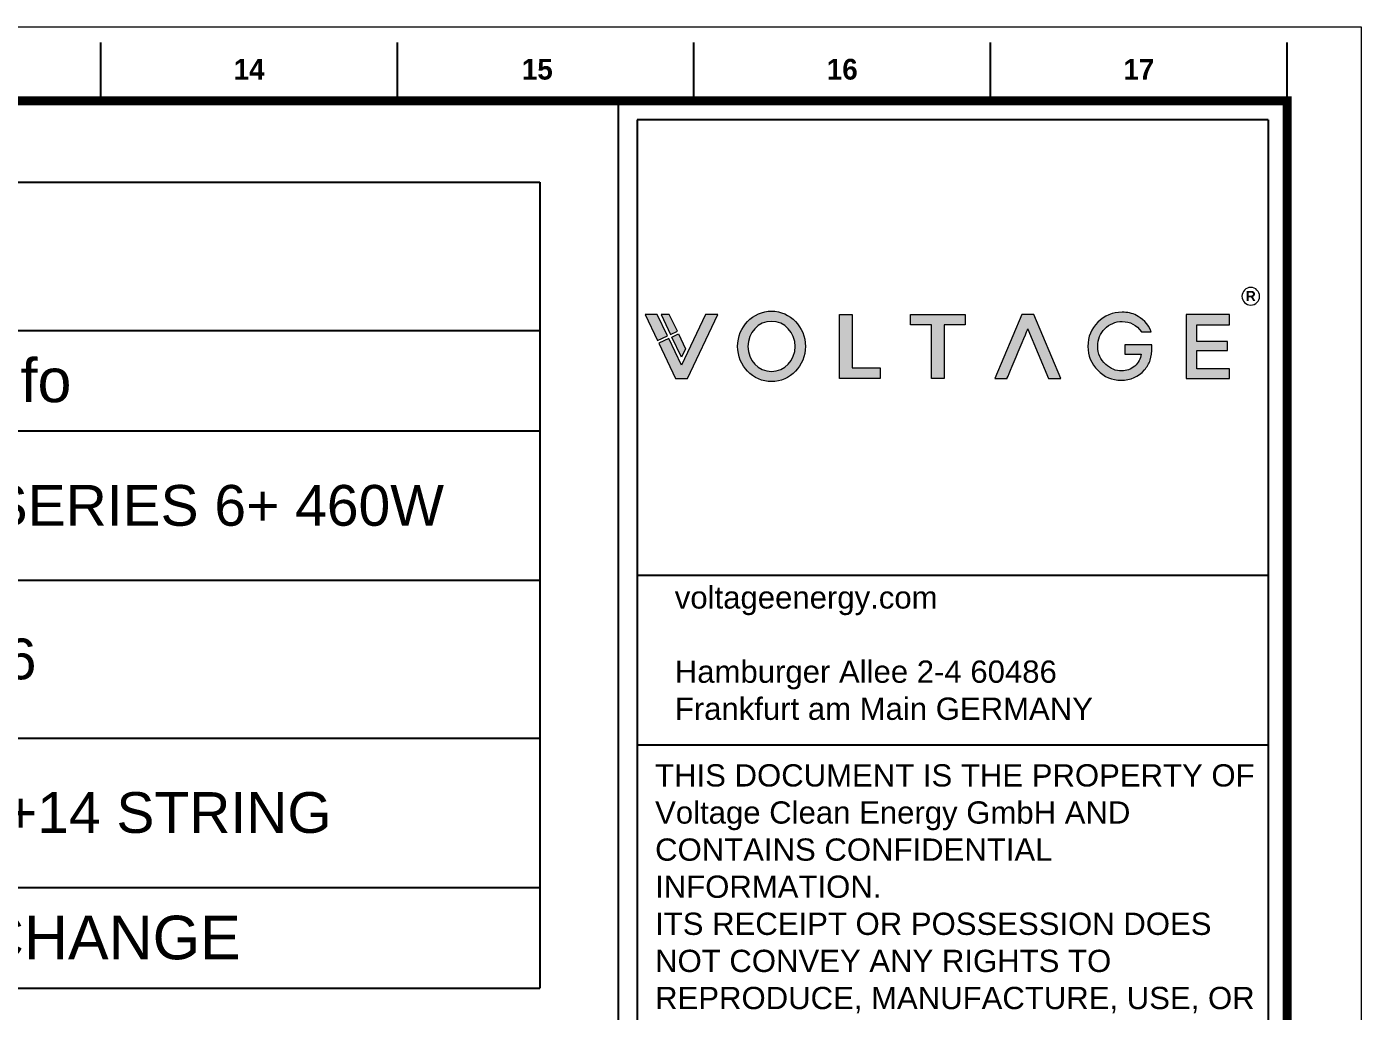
# Model space of a CAD drawing. Header units: millimetres. Extents: x 11482 to 13134, y 681 to 1782.
# Drawn here: x 12721 to 13134, y 1477.4 to 1782.2 of the extents above; entities that cross this region are included whole.
import ezdxf
from ezdxf.enums import TextEntityAlignment as Align

# ---------------------------------------------------------------- set-up
doc = ezdxf.new("R2010")
doc.units = ezdxf.units.MM
doc.layers.get('DEFPOINTS').update_dxf_attribs({"lineweight": 0})
doc.layers.add('_TCH_MASK', color=7, linetype='Continuous', lineweight=0)
doc.layers.add('G-ANNO-TEXT', color=231, linetype='Continuous', lineweight=30)
for name, color, linetype in [('_U+56FE_U+5C42 1', 7, 'Continuous'), ('TB-FRAME', 7, 'Continuous'), ('tb-tick-50', 5, 'Continuous')]:
    doc.layers.add(name, color=color, linetype=linetype)
doc.styles.add('Arial_3', font='arial.ttf', dxfattribs={"height": 1.225})
doc.styles.add('A字体', font='arial.ttf', dxfattribs={"height": 1.05})
doc.styles.add('B140', font='bold.shx', dxfattribs={"height": 5.6})
doc.styles.add('Bold', font='arialbd.ttf', dxfattribs={"height": 18})
doc.styles.add('CALIBRI', font='calibri.ttf', dxfattribs={"height": 0.125})
doc.styles.get("Standard").update_dxf_attribs({"font": ''})
doc.styles.get('Standard').set_extended_font_data('SimSun')

# ---------------------------------------------------------------- blocks, each defined once
blk = doc.blocks.new('Frame1')
at = {"layer": '_U+56FE_U+5C42 1', "true_color": 0x003c70}
h = blk.add_hatch(color=156, dxfattribs=at)
h.dxf.hatch_style = 2
h.paths.add_polyline_path([(6503.53, 2968.67), (6506.54, 2970.09), (6503.46, 2976.6), (6499.78, 2976.6)])
h = blk.add_hatch(color=156, dxfattribs=at)
h.dxf.hatch_style = 2
h.paths.add_polyline_path([(6506.92, 2969.31), (6503.9, 2967.89), (6508.93, 2957.29), (6512.52, 2957.29), (6521.67, 2976.6), (6517.97, 2976.6), (6510.72, 2961.29)])
h = blk.add_hatch(color=156, dxfattribs=at)
h.dxf.hatch_style = 2
h.paths.add_polyline_path([(6507.48, 2970.54), (6509.51, 2971.5), (6507.08, 2976.6), (6504.62, 2976.6)])
h = blk.add_hatch(color=156, dxfattribs=at)
h.dxf.hatch_style = 2
edge = h.paths.add_edge_path()
edge.add_spline(control_points=[(6537.9, 2977.57), (6532.26, 2977.57), (6527.69, 2972.81), (6527.69, 2966.94), (6527.69, 2961.07), (6532.26, 2956.31), (6537.9, 2956.31), (6543.54, 2956.31), (6548.11, 2961.07), (6548.11, 2966.94), (6548.11, 2972.81), (6543.54, 2977.57), (6537.9, 2977.57)], knot_values=[0, 0, 0, 0, 1, 1, 1, 2, 2, 2, 3, 3, 3, 4, 4, 4, 4], degree=3, periodic=0)
edge = h.paths.add_edge_path()
edge.add_spline(control_points=[(6537.9, 2959.39), (6533.96, 2959.39), (6530.77, 2962.77), (6530.77, 2966.94), (6530.77, 2971.11), (6533.96, 2974.49), (6537.9, 2974.49), (6541.84, 2974.49), (6545.03, 2971.11), (6545.03, 2966.94), (6545.03, 2962.77), (6541.84, 2959.39), (6537.9, 2959.39)], knot_values=[0, 0, 0, 0, 1, 1, 1, 2, 2, 2, 3, 3, 3, 4, 4, 4, 4], degree=3, periodic=0)
h = blk.add_hatch(color=156, dxfattribs=at)
h.dxf.hatch_style = 2
h.paths.add_polyline_path([(6570.63, 2960.47), (6570.63, 2957.29), (6558.42, 2957.29), (6558.42, 2976.6), (6562.2, 2976.6), (6562.2, 2960.47)])
h = blk.add_hatch(color=156, dxfattribs=at)
h.dxf.hatch_style = 2
h.paths.add_polyline_path([(6596.29, 2973.43), (6590.01, 2973.43), (6590.01, 2957.28), (6586.13, 2957.28), (6586.13, 2973.43), (6579.85, 2973.43), (6579.85, 2976.6), (6596.29, 2976.6)])
h = blk.add_hatch(color=156, dxfattribs=at)
h.dxf.hatch_style = 2
edge = h.paths.add_edge_path()
edge.add_spline(control_points=[(6615.19, 2972.18), (6615.76, 2973.54), (6608.94, 2957.29), (6608.94, 2957.29), (6608.94, 2957.29), (6605.27, 2957.3), (6605.27, 2957.3), (6605.27, 2957.3), (6613.39, 2976.6), (6613.39, 2976.6), (6613.39, 2976.6), (6616.99, 2976.6), (6616.99, 2976.6), (6616.99, 2976.6), (6625.13, 2957.29), (6625.13, 2957.29), (6625.13, 2957.29), (6621.45, 2957.29), (6621.45, 2957.29), (6621.45, 2957.29), (6615.19, 2972.18), (6615.19, 2972.18)], knot_values=[0, 0, 0, 0, 1, 1, 1, 2, 2, 2, 3, 3, 3, 4, 4, 4, 5, 5, 5, 6, 6, 6, 7, 7, 7, 7], degree=3, periodic=0)
h = blk.add_hatch(color=156, dxfattribs=at)
h.dxf.hatch_style = 2
edge = h.paths.add_edge_path()
edge.add_spline(control_points=[(6644.46, 2967.39), (6644.46, 2967.39), (6652.62, 2967.39), (6652.62, 2967.39), (6652.62, 2967.39), (6652.62, 2966.74), (6652.62, 2966.74), (6652.62, 2965.25), (6652.45, 2963.94), (6652.1, 2962.8), (6651.76, 2961.74), (6651.18, 2960.75), (6650.37, 2959.83), (6648.54, 2957.76), (6646.2, 2956.73), (6643.37, 2956.73), (6640.61, 2956.73), (6638.24, 2957.73), (6636.27, 2959.73), (6634.3, 2961.73), (6633.31, 2964.14), (6633.31, 2966.94), (6633.31, 2969.81), (6634.32, 2972.24), (6636.32, 2974.24), (6638.33, 2976.24), (6640.77, 2977.25), (6643.64, 2977.25), (6645.19, 2977.25), (6646.63, 2976.93), (6647.97, 2976.3), (6649.25, 2975.67), (6651.81, 2973.67), (6652.41, 2971.31), (6652.41, 2971.31), (6649.52, 2971.32), (6649.52, 2971.32), (6647.9, 2973.48), (6646.02, 2974.43), (6643.69, 2974.43), (6641.6, 2974.43), (6639.85, 2973.71), (6638.43, 2972.27), (6637.02, 2970.85), (6636.31, 2969.08), (6636.31, 2966.94), (6636.31, 2964.74), (6637.1, 2962.93), (6638.68, 2961.51), (6640.15, 2960.18), (6641.75, 2959.52), (6643.48, 2959.52), (6644.94, 2959.52), (6646.26, 2960.02), (6647.43, 2961.01), (6648.6, 2962), (6649.25, 2963.2), (6649.39, 2964.59), (6649.39, 2964.59), (6644.46, 2964.59), (6644.46, 2964.59), (6644.46, 2964.59), (6644.46, 2967.39), (6644.46, 2967.39)], knot_values=[0, 0, 0, 0, 1, 1, 1, 2, 2, 2, 3, 3, 3, 4, 4, 4, 5, 5, 5, 6, 6, 6, 7, 7, 7, 8, 8, 8, 9, 9, 9, 10, 10, 10, 11, 11, 11, 12, 12, 12, 13, 13, 13, 14, 14, 14, 15, 15, 15, 16, 16, 16, 17, 17, 17, 18, 18, 18, 19, 19, 19, 20, 20, 20, 21, 21, 21, 21], degree=3, periodic=0)
h = blk.add_hatch(color=156, dxfattribs=at)
h.dxf.hatch_style = 2
h.paths.add_polyline_path([(6676.05, 2973.48), (6676.05, 2976.6), (6666.13, 2976.6), (6663, 2976.6), (6663, 2973.48), (6663, 2968.4), (6663, 2965.67), (6663, 2960.21), (6663, 2957.28), (6666.13, 2957.28), (6676.05, 2957.28), (6676.05, 2960.21), (6666.13, 2960.21), (6666.13, 2965.67), (6675.4, 2965.67), (6675.4, 2968.4), (6666.13, 2968.4), (6666.13, 2973.48)])
h = blk.add_hatch(color=156, dxfattribs=at)
h.dxf.hatch_style = 2
h.paths.add_polyline_path([(6507.85, 2969.76), (6509.88, 2970.72), (6512, 2966.24), (6510.72, 2963.7)])
at = {"color": 0}
for p, q in [((6491.65, 3041.02), (6491.65, 2012.37)), ((6687.65, 3035.25), (6497.42, 3035.25)), ((6497.42, 3035.25), (6497.42, 2012.37)), ((6687.65, 3035.25), (6687.65, 2012.37)), ((6497.42, 2897.95), (6687.81, 2897.95)), ((6497.42, 2846.72), (6687.81, 2846.72))]:
    blk.add_line(p, q, dxfattribs=at)
at = {"layer": '_U+56FE_U+5C42 1', "lineweight": 0}
for points in [[(6503.53, 2968.67), (6506.54, 2970.09), (6503.46, 2976.6), (6499.78, 2976.6), (6503.53, 2968.67)], [(6506.92, 2969.31), (6503.9, 2967.89), (6508.93, 2957.29), (6512.52, 2957.29), (6521.67, 2976.6), (6517.97, 2976.6), (6510.72, 2961.29), (6506.92, 2969.31)], [(6507.48, 2970.54), (6509.51, 2971.5), (6507.08, 2976.6), (6504.62, 2976.6), (6507.48, 2970.54)], [(6570.63, 2960.47), (6570.63, 2957.29), (6558.42, 2957.29), (6558.42, 2976.6), (6562.2, 2976.6), (6562.2, 2960.47), (6570.63, 2960.47)], [(6596.29, 2973.43), (6590.01, 2973.43), (6590.01, 2957.28), (6586.13, 2957.28), (6586.13, 2973.43), (6579.85, 2973.43), (6579.85, 2976.6), (6596.29, 2976.6), (6596.29, 2973.43)], [(6676.05, 2973.48), (6676.05, 2976.6), (6666.13, 2976.6), (6663, 2976.6), (6663, 2973.48), (6663, 2968.4), (6663, 2965.67), (6663, 2960.21), (6663, 2957.28), (6666.13, 2957.28), (6676.05, 2957.28), (6676.05, 2960.21), (6666.13, 2960.21), (6666.13, 2965.67), (6675.4, 2965.67), (6675.4, 2968.4), (6666.13, 2968.4), (6666.13, 2973.48), (6676.05, 2973.48)], [(6507.85, 2969.76), (6509.88, 2970.72), (6512, 2966.24), (6510.72, 2963.7), (6507.85, 2969.76)]]:
    blk.add_lwpolyline(points, dxfattribs=at)
at = {"layer": '_U+56FE_U+5C42 1', "color": 156, "lineweight": 0, "true_color": 0x003c70}
blk.add_open_spline([(6685.09, 2982.06), (6685.09, 2980.6), (6683.9, 2979.41), (6682.44, 2979.41), (6680.98, 2979.41), (6679.79, 2980.6), (6679.79, 2982.06), (6679.79, 2983.52), (6680.98, 2984.71), (6682.44, 2984.71), (6683.9, 2984.71), (6685.09, 2983.52), (6685.09, 2982.06)], degree=3, knots=[0, 0, 0, 0, 1, 1, 1, 2, 2, 2, 3, 3, 3, 4, 4, 4, 4], dxfattribs=at)
at = {"layer": '_U+56FE_U+5C42 1', "lineweight": 0}
for points, knots in [([(6537.9, 2977.57), (6532.26, 2977.57), (6527.69, 2972.81), (6527.69, 2966.94), (6527.69, 2961.07), (6532.26, 2956.31), (6537.9, 2956.31), (6543.54, 2956.31), (6548.11, 2961.07), (6548.11, 2966.94), (6548.11, 2972.81), (6543.54, 2977.57), (6537.9, 2977.57)], [0, 0, 0, 0, 1, 1, 1, 2, 2, 2, 3, 3, 3, 4, 4, 4, 4]), ([(6615.19, 2972.18), (6615.76, 2973.54), (6608.94, 2957.29), (6608.94, 2957.29), (6608.94, 2957.29), (6605.27, 2957.3), (6605.27, 2957.3), (6605.27, 2957.3), (6613.39, 2976.6), (6613.39, 2976.6), (6613.39, 2976.6), (6616.99, 2976.6), (6616.99, 2976.6), (6616.99, 2976.6), (6625.13, 2957.29), (6625.13, 2957.29), (6625.13, 2957.29), (6621.45, 2957.29), (6621.45, 2957.29), (6621.45, 2957.29), (6615.19, 2972.18), (6615.19, 2972.18)], [0, 0, 0, 0, 1, 1, 1, 2, 2, 2, 3, 3, 3, 4, 4, 4, 5, 5, 5, 6, 6, 6, 7, 7, 7, 7]), ([(6644.46, 2967.39), (6644.46, 2967.39), (6652.62, 2967.39), (6652.62, 2967.39), (6652.62, 2967.39), (6652.62, 2966.74), (6652.62, 2966.74), (6652.62, 2965.25), (6652.45, 2963.94), (6652.1, 2962.8), (6651.76, 2961.74), (6651.18, 2960.75), (6650.37, 2959.83), (6648.54, 2957.76), (6646.2, 2956.73), (6643.37, 2956.73), (6640.61, 2956.73), (6638.24, 2957.73), (6636.27, 2959.73), (6634.3, 2961.73), (6633.31, 2964.14), (6633.31, 2966.94), (6633.31, 2969.81), (6634.32, 2972.24), (6636.32, 2974.24), (6638.33, 2976.24), (6640.77, 2977.25), (6643.64, 2977.25), (6645.19, 2977.25), (6646.63, 2976.93), (6647.97, 2976.3), (6649.25, 2975.67), (6651.81, 2973.67), (6652.41, 2971.31), (6652.41, 2971.31), (6649.52, 2971.32), (6649.52, 2971.32), (6647.9, 2973.48), (6646.02, 2974.43), (6643.69, 2974.43), (6641.6, 2974.43), (6639.85, 2973.71), (6638.43, 2972.27), (6637.02, 2970.85), (6636.31, 2969.08), (6636.31, 2966.94), (6636.31, 2964.74), (6637.1, 2962.93), (6638.68, 2961.51), (6640.15, 2960.18), (6641.75, 2959.52), (6643.48, 2959.52), (6644.94, 2959.52), (6646.26, 2960.02), (6647.43, 2961.01), (6648.6, 2962), (6649.25, 2963.2), (6649.39, 2964.59), (6649.39, 2964.59), (6644.46, 2964.59), (6644.46, 2964.59), (6644.46, 2964.59), (6644.46, 2967.39), (6644.46, 2967.39)], [0, 0, 0, 0, 1, 1, 1, 2, 2, 2, 3, 3, 3, 4, 4, 4, 5, 5, 5, 6, 6, 6, 7, 7, 7, 8, 8, 8, 9, 9, 9, 10, 10, 10, 11, 11, 11, 12, 12, 12, 13, 13, 13, 14, 14, 14, 15, 15, 15, 16, 16, 16, 17, 17, 17, 18, 18, 18, 19, 19, 19, 20, 20, 20, 21, 21, 21, 21]), ([(6537.9, 2959.39), (6533.96, 2959.39), (6530.77, 2962.77), (6530.77, 2966.94), (6530.77, 2971.11), (6533.96, 2974.49), (6537.9, 2974.49), (6541.84, 2974.49), (6545.03, 2971.11), (6545.03, 2966.94), (6545.03, 2962.77), (6541.84, 2959.39), (6537.9, 2959.39)], [0, 0, 0, 0, 1, 1, 1, 2, 2, 2, 3, 3, 3, 4, 4, 4, 4])]:
    blk.add_open_spline(points, degree=3, knots=knots, dxfattribs=at)
at = {"layer": 'DEFPOINTS', "color": 4, "linetype": 'Continuous', "flags": 128}
blk.add_lwpolyline([(5105.71, 1990.01), (5105.71, 3063.38), (6715.78, 3063.38), (6715.78, 1990.01)], close=True, dxfattribs=at)
at = {"layer": 'DEFPOINTS'}
blk.add_point((6676.01, 3049.08), dxfattribs=at)
at = {"layer": 'TB-FRAME', "const_width": 2.68}
blk.add_lwpolyline([(5172.8, 3041.02), (6693.41, 3041.02), (6693.41, 2012.37), (5172.8, 2012.37)], close=True, dxfattribs=at)
at = {"layer": 'tb-tick-50', "flags": 128}
for points in [[(6335.62, 3041.02), (6335.62, 3058.66)], [(6425.07, 3041.02), (6425.07, 3058.66)], [(6514.52, 3041.02), (6514.52, 3058.66)], [(6603.97, 3041.02), (6603.97, 3058.66)], [(6693.41, 3041.02), (6693.41, 3058.66)]]:
    blk.add_lwpolyline(points, dxfattribs=at)
at = {"style": 'CALIBRI'}
for tag, height, p in [('DESIGNER', 5.59, (6559.3, 2111.57)), ('REVIEWER', 5.59, (6559.3, 2078.02)), ('PAGE', 11.63, (6561.3, 2041.75))]:
    blk.add_attdef(tag, text='', height=height, dxfattribs=at).set_placement(p, align=Align.TOP_LEFT)
at = {"layer": '_U+56FE_U+5C42 1', "color": 156, "lineweight": 0, "true_color": 0x003c70, "insert": (6680.89, 2980.63), "char_height": 3.0289, "attachment_point": 7}
blk.add_mtext('\\fArial|b1|i0|c0|p34;\\W1;R', dxfattribs=at)
at = {"layer": 'G-ANNO-TEXT', "color": 7, "insert": (6508.73, 2894.56), "char_height": 6.7142, "width": 182.3057, "attachment_point": 1, "style": 'Arial_3'}
blk.add_mtext('voltageenergy.com\\P\\PHamburger Allee 2-4 60486\\PFrankfurt am Main GERMANY', dxfattribs=at)
at = {"layer": 'G-ANNO-TEXT', "color": 0, "insert": (6502.79, 2852.07), "char_height": 6.71422, "width": 180.2761, "attachment_point": 1, "style": 'Arial_3'}
blk.add_mtext(' \\PTHIS DOCUMENT IS THE PROPERTY OF Voltage Clean Energy GmbH AND CONTAINS CONFIDENTIAL INFORMATION. \\PITS RECEIPT OR POSSESSION DOES NOT CONVEY ANY RIGHTS TO REPRODUCE, MANUFACTURE, USE, OR SELL ANYTHING IT MAY DESCRIBE. \\PNO PART IS TO BE DISCLOSED WITHOUT WRITTEN PERMISSION FROM Voltage Clean Energy GmbH.', dxfattribs=at)
at = {"layer": 'tb-tick-50', "char_height": 6.261, "width": 89.4478, "attachment_point": 5, "style": 'B140'}
for s, insert in [('14', (6380.35, 3050.51)), ('15', (6467.27, 3050.51)), ('16', (6559.24, 3050.51)), ('17', (6648.69, 3050.51))]:
    blk.add_mtext(s, dxfattribs=dict(at, insert=insert))
blk = doc.blocks.new('*T33')
at = {"layer": '_TCH_MASK', "color": 0, "linetype": 'ByBlock', "lineweight": -2, "transparency": 16777216}
for p, q in [((0, 0), (524.34, 0)), ((0, 0), (0, -249.43)), ((524.34, 0), (524.34, -249.43)), ((0, -45.84), (524.34, -45.84)), ((203.06, -45.84), (203.06, -249.43)), ((0, -76.99), (524.34, -76.99)), ((0, -123.21), (524.34, -123.21)), ((0, -172.06), (524.34, -172.06)), ((0, -218.28), (524.34, -218.28)), ((0, -249.43), (524.34, -249.43))]:
    blk.add_line(p, q, dxfattribs=at)
at = {"layer": '_TCH_MASK', "color": 0, "transparency": 16777216}
for s, insert, char_height, width, attachment_point, style in [('SINGLE LINE', (262.17, -22.92), 16.6178, 515.9263, 5, 'Bold'), ('Description', (4.21, -61.41), 13.5019, 194.647, 4, 'A字体'), ('Info', (363.7, -61.41), 13.502, 312.8666, 5, 'A字体'), ('Solar Module', (4.21, -100.1), 13.5019, 194.647, 4, 'A字体'), ('FIRST SOLAR-SERIES 6+ 460W', (363.7, -100.1), 12.6191, 312.8666, 5, 'A字体'), ('Module Qty. Per String', (4.21, -147.63), 13.5019, 194.647, 4, 'A字体'), ('6', (363.7, -147.63), 12.62, 312.8666, 5, 'A字体'), ('Single line Detail', (4.21, -195.17), 13.5019, 194.647, 4, 'A字体'), ('10 {\\fArial|b0|i0|c0|p34;STRING}+14 STRING', (363.7, -195.17), 12.6191, 312.8666, 5, 'A字体'), ('Racking System', (4.21, -233.86), 13.5019, 194.647, 4, 'A字体'), ('GAMECHANGE', (363.7, -233.86), 13.502, 312.8666, 5, 'A字体')]:
    blk.add_mtext(s, dxfattribs=dict(at, insert=insert, char_height=char_height, width=width, attachment_point=attachment_point, style=style))

msp = doc.modelspace()

# ---------------------------------------------------------------- block references
at = {"xscale": 1.026, "yscale": 1.026, "zscale": 1.026}
msp.add_blockref('Frame1', (6243.6, -1360.88), dxfattribs=at)
msp.add_blockref('*T33', (12355.42, 1734))

doc.saveas('drawing.dxf')
